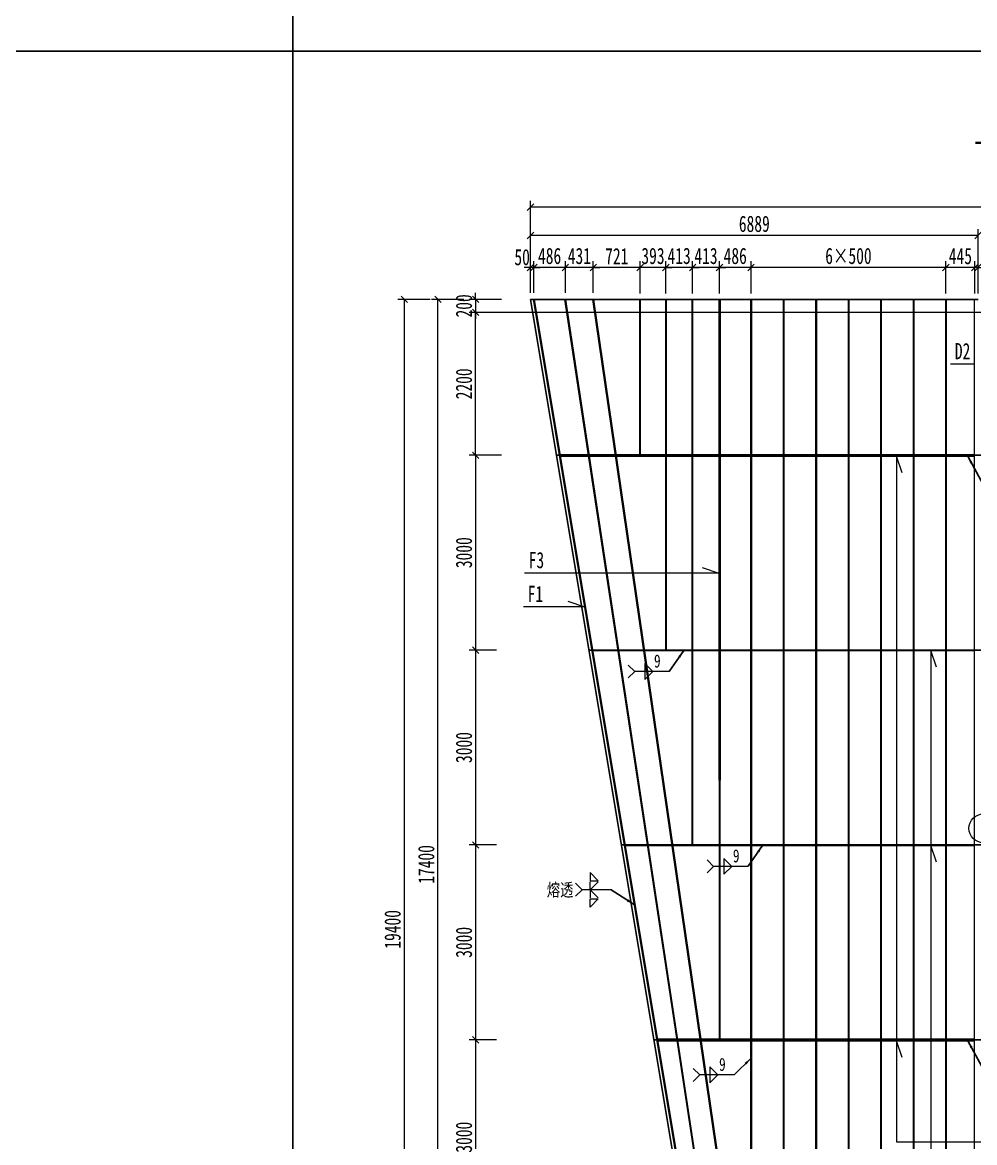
# Model space of a CAD drawing. Header units: millimetres. Extents: x 44597 to 300567, y -113054 to 73044.
# Drawn here: x 213905 to 228562, y -104281 to -87033 of the extents above; entities that cross this region are included whole.
import ezdxf
from ezdxf.enums import TextEntityAlignment as Align

# ---------------------------------------------------------------- set-up
doc = ezdxf.new("R2010")
doc.units = ezdxf.units.MM
doc.linetypes.add('CENTER2', pattern=[28.575, 19.05, -3.175, 3.175, -3.175])
doc.layers.get('Defpoints').update_dxf_attribs({"color": 8})
for name, color, linetype, lineweight in [('Dim', 4, 'Continuous', 15), ('中心线', 2, 'CENTER2', 15), ('文字', 7, 'Continuous', 15), ('细实线', 4, 'Continuous', 15), ('钢板粗线', 1, 'Continuous', 25)]:
    doc.layers.add(name, color=color, linetype=linetype, lineweight=lineweight)
doc.layers.add('Text', color=4, linetype='Continuous')
doc.styles.add('111', font='', dxfattribs={"width": 0.7})
doc.styles.add('BM_Dim', font='', dxfattribs={"width": 0.85})
doc.styles.add('SMEDI', font='', dxfattribs={"width": 0.75})
doc.styles.get("Standard").update_dxf_attribs({"font": ''})
doc.styles.get('111').set_extended_font_data('仿宋_GB2312')
doc.styles.get('BM_Dim').set_extended_font_data('仿宋_GB2312')
doc.styles.get('SMEDI').set_extended_font_data('仿宋_GB2312')
doc.styles.get('Standard').set_extended_font_data('仿宋_GB2312')
doc.dimstyles.new('200', dxfattribs={"dimscale": 0, "dimtxt": 2.5, "dimasz": 1, "dimexe": 1, "dimexo": 1, "dimgap": 0.6, "dimtad": 1, "dimdec": 0, "dimdsep": 46, "dimtxsty": '111', "dimblk": 'OBLIQUE', "dimcen": 0, "dimclrd": 4, "dimclre": 4, "dimclrt": 4, "dimadec": 1, "dimazin": 2, "dimtfac": 1, "dimtdec": 0, "dimtix": 1, "dimtmove": 2, "dimatfit": 3, "dimfxl": 4, "dimfxlon": 1, "dimtolj": 1, "dimlwd": -1, "dimlwe": -1, "dimarcsym": 0})
doc.dimstyles.new('MSteel_1.0_1.0', dxfattribs={"dimtxt": 3, "dimasz": 1.2, "dimexe": 1, "dimexo": 1, "dimgap": 1, "dimtad": 3, "dimtoh": 1, "dimdec": 0, "dimzin": 0, "dimdsep": 46, "dimtxsty": 'Standard', "dimblk": 'ARCHTICK', "dimcen": 0.09, "dimclrd": 3, "dimclre": 3, "dimadec": 0, "dimazin": 0, "dimtfac": 1, "dimtdec": 4, "dimtofl": 0, "dimtmove": 0, "dimatfit": 3, "dimfxl": 1, "dimtolj": 1, "dimtzin": 0, "dimarcsym": 0})

# ---------------------------------------------------------------- blocks, each defined once
blk = doc.blocks.new('_Oblique')
at = {"color": 0, "linetype": 'ByBlock', "lineweight": -2}
blk.add_line((-0.5, -0.5), (0.5, 0.5), dxfattribs=at)
blk = doc.blocks.new('*D3287')
at = {"layer": 'Defpoints', "color": 0, "transparency": 16777216}
for p in [(222336, -93698), (220881, -96698), (221303, -96698)]:
    blk.add_point(p, dxfattribs=at)
at = {"layer": '细实线', "color": 4, "transparency": 16777216}
for p, q in [((221281, -93698), (220781, -93698)), ((220881, -93698), (220881, -96698)), ((221203, -96698), (220781, -96698))]:
    blk.add_line(p, q, dxfattribs=at)
at = {"layer": '细实线', "color": 4, "transparency": 16777216, "xscale": 99.99999999999999, "yscale": 99.99999999999999, "zscale": 99.99999999999999}
for p, rotation in [((220881, -93698), 90), ((220881, -96698), 270)]:
    blk.add_blockref('_Oblique', p, dxfattribs=dict(at, rotation=rotation))
at = {"layer": '细实线', "color": 4, "transparency": 16777216, "insert": (220702, -95198), "char_height": 250, "attachment_point": 5, "rotation": 90, "style": '111'}
blk.add_mtext('\\A1;3000', dxfattribs=at)
blk = doc.blocks.new('*D3288')
at = {"layer": 'Defpoints', "color": 0, "transparency": 16777216}
for p in [(221303, -96698), (220881, -99698), (221303, -99698)]:
    blk.add_point(p, dxfattribs=at)
at = {"layer": '细实线', "color": 4, "transparency": 16777216}
for p, q in [((221203, -96698), (220781, -96698)), ((220881, -96698), (220881, -99698)), ((221203, -99698), (220781, -99698))]:
    blk.add_line(p, q, dxfattribs=at)
at = {"layer": '细实线', "color": 4, "transparency": 16777216, "xscale": 99.99999999999999, "yscale": 99.99999999999999, "zscale": 99.99999999999999}
for p, rotation in [((220881, -96698), 90), ((220881, -99698), 270)]:
    blk.add_blockref('_Oblique', p, dxfattribs=dict(at, rotation=rotation))
at = {"layer": '细实线', "color": 4, "transparency": 16777216, "insert": (220702, -98198), "char_height": 250, "attachment_point": 5, "rotation": 90, "style": '111'}
blk.add_mtext('\\A1;3000', dxfattribs=at)
blk = doc.blocks.new('*D3289')
at = {"layer": 'Defpoints', "color": 0, "transparency": 16777216}
for p in [(221303, -99698), (220881, -102698), (221303, -102698)]:
    blk.add_point(p, dxfattribs=at)
at = {"layer": '细实线', "color": 4, "transparency": 16777216}
for p, q in [((221203, -99698), (220781, -99698)), ((220881, -99698), (220881, -102698)), ((221203, -102698), (220781, -102698))]:
    blk.add_line(p, q, dxfattribs=at)
at = {"layer": '细实线', "color": 4, "transparency": 16777216, "xscale": 99.99999999999999, "yscale": 99.99999999999999, "zscale": 99.99999999999999}
for p, rotation in [((220881, -99698), 90), ((220881, -102698), 270)]:
    blk.add_blockref('_Oblique', p, dxfattribs=dict(at, rotation=rotation))
at = {"layer": '细实线', "color": 4, "transparency": 16777216, "insert": (220702, -101198), "char_height": 250, "attachment_point": 5, "rotation": 90, "style": '111'}
blk.add_mtext('\\A1;3000', dxfattribs=at)
blk = doc.blocks.new('*D3290')
at = {"layer": 'Defpoints', "color": 0, "transparency": 16777216}
for p in [(221303, -102698), (220881, -105698), (221303, -105698)]:
    blk.add_point(p, dxfattribs=at)
at = {"layer": '细实线', "color": 4, "transparency": 16777216}
for p, q in [((221203, -102698), (220781, -102698)), ((220881, -102698), (220881, -105698)), ((221203, -105698), (220781, -105698))]:
    blk.add_line(p, q, dxfattribs=at)
at = {"layer": '细实线', "color": 4, "transparency": 16777216, "xscale": 99.99999999999999, "yscale": 99.99999999999999, "zscale": 99.99999999999999}
for p, rotation in [((220881, -102698), 90), ((220881, -105698), 270)]:
    blk.add_blockref('_Oblique', p, dxfattribs=dict(at, rotation=rotation))
at = {"layer": '细实线', "color": 4, "transparency": 16777216, "insert": (220702, -104198), "char_height": 250, "attachment_point": 5, "rotation": 90, "style": '111'}
blk.add_mtext('\\A1;3000', dxfattribs=at)
blk = doc.blocks.new('*D3293')
at = {"layer": 'Defpoints', "color": 0, "transparency": 16777216}
for p in [(221031, -91298), (219783, -110698), (221134, -110698)]:
    blk.add_point(p, dxfattribs=at)
at = {"layer": '细实线', "color": 4, "transparency": 16777216}
for p, q in [((220183, -91298), (219683, -91298)), ((219783, -91298), (219783, -110698)), ((220183, -110698), (219683, -110698))]:
    blk.add_line(p, q, dxfattribs=at)
at = {"layer": '细实线', "color": 4, "transparency": 16777216, "xscale": 99.99999999999999, "yscale": 99.99999999999999, "zscale": 99.99999999999999}
for p, rotation in [((219783, -91298), 90), ((219783, -110698), 270)]:
    blk.add_blockref('_Oblique', p, dxfattribs=dict(at, rotation=rotation))
at = {"layer": '细实线', "color": 4, "transparency": 16777216, "insert": (219604, -100998), "char_height": 250, "attachment_point": 5, "rotation": 90, "style": '111'}
blk.add_mtext('\\A1;19400', dxfattribs=at)
blk = doc.blocks.new('_ArchTick')
at = {"color": 0, "linetype": 'ByBlock', "const_width": 0.15}
blk.add_lwpolyline([(-0.5, -0.5), (0.5, 0.5)], dxfattribs=at)
blk = doc.blocks.new('全融透2')
at = {"layer": 'Dim'}
blk.add_line((0, 0), (-4.48, 0), dxfattribs=at)
for points in [[(-3.23, 2.65), (-3.23, 1.41), (-2, 1.41)], [(-3.23, -2.65), (-3.23, -1.41), (-2, -1.41)]]:
    blk.add_lwpolyline(points, close=True, dxfattribs=at)
for points in [[(-5.48, 1), (-4.48, 0), (-5.48, -1)], [(-2, 1.21), (-3.23, 0), (-3.23, 1.21)], [(-2, -1.21), (-3.23, 0), (-3.23, -1.21)]]:
    blk.add_lwpolyline(points, dxfattribs=at)
at = {"layer": 'Text', "style": 'SMEDI', "width": 0.75}
blk.add_text('熔透', height=2, dxfattribs=at).set_placement((-9.92, 0), align=Align.MIDDLE_LEFT)
blk = doc.blocks.new('角焊缝1')
at = {"layer": 'Dim'}
blk.add_line((-3101.17, 370.22), (-3106.48, 370.22), dxfattribs=at)
blk.add_lwpolyline([(-3107.48, 369.22), (-3106.48, 370.22), (-3107.48, 371.22)], dxfattribs=at)
blk.add_lwpolyline([(-3104.91, 371.45), (-3104.91, 368.99), (-3103.68, 370.22)], close=True, dxfattribs=at)
blk = doc.blocks.new('*D3308')
at = {"layer": 'Defpoints', "color": 0, "transparency": 16777216}
for p in [(220301, -91298), (224115, -91298), (224648, -108698)]:
    blk.add_point(p, dxfattribs=at)
at = {"layer": '细实线', "color": 4, "transparency": 16777216}
for p, q in [((220701, -91298), (220201, -91298)), ((220301, -108698), (220301, -91298)), ((220701, -108698), (220201, -108698))]:
    blk.add_line(p, q, dxfattribs=at)
at = {"layer": '细实线', "color": 4, "transparency": 16777216, "xscale": 99.99999999999999, "yscale": 99.99999999999999, "zscale": 99.99999999999999}
for p, rotation in [((220301, -91298), 90), ((220301, -108698), 270)]:
    blk.add_blockref('_Oblique', p, dxfattribs=dict(at, rotation=rotation))
at = {"layer": '细实线', "color": 4, "transparency": 16777216, "insert": (220122, -99998), "char_height": 250, "attachment_point": 5, "rotation": 90, "style": '111'}
blk.add_mtext('\\A1;17400', dxfattribs=at)
blk = doc.blocks.new('*D3310')
at = {"layer": 'Defpoints', "color": 0, "transparency": 16777216}
for p in [(220881, -91498), (221999, -91498), (222151, -93698)]:
    blk.add_point(p, dxfattribs=at)
at = {"layer": '细实线', "color": 4, "transparency": 16777216}
for p, q in [((221281, -91498), (220781, -91498)), ((220881, -93698), (220881, -91498)), ((221281, -93698), (220781, -93698))]:
    blk.add_line(p, q, dxfattribs=at)
at = {"layer": '细实线', "color": 4, "transparency": 16777216, "xscale": 99.99999999999999, "yscale": 99.99999999999999, "zscale": 99.99999999999999}
for p, rotation in [((220881, -91498), 90), ((220881, -93698), 270)]:
    blk.add_blockref('_Oblique', p, dxfattribs=dict(at, rotation=rotation))
at = {"layer": '细实线', "color": 4, "transparency": 16777216, "insert": (220702, -92598), "char_height": 250, "attachment_point": 5, "rotation": 90, "style": '111'}
blk.add_mtext('\\A1;2200', dxfattribs=at)
blk = doc.blocks.new('*D3311')
at = {"layer": 'Defpoints', "color": 0, "transparency": 16777216}
for p in [(221981, -91298), (220881, -91498), (221999, -91498)]:
    blk.add_point(p, dxfattribs=at)
at = {"layer": '细实线', "color": 4, "transparency": 16777216}
for p, q in [((220881, -91298), (220881, -91198)), ((221281, -91298), (220781, -91298)), ((220881, -91298), (220881, -91498)), ((221281, -91498), (220781, -91498)), ((220881, -91498), (220881, -91598))]:
    blk.add_line(p, q, dxfattribs=at)
at = {"layer": '细实线', "color": 4, "transparency": 16777216, "xscale": 99.99999999999999, "yscale": 99.99999999999999, "zscale": 99.99999999999999}
for p, rotation in [((220881, -91298), 270), ((220881, -91498), 90)]:
    blk.add_blockref('_Oblique', p, dxfattribs=dict(at, rotation=rotation))
at = {"layer": '细实线', "color": 4, "transparency": 16777216, "insert": (220702, -91398), "char_height": 250, "attachment_point": 5, "rotation": 90, "style": '111'}
blk.add_mtext('\\A1;200', dxfattribs=at)
blk = doc.blocks.new('*D3352')
at = {"layer": 'Defpoints', "color": 0, "transparency": 16777216}
for p in [(228120, -90808), (228120, -91360), (228565, -91349)]:
    blk.add_point(p, dxfattribs=at)
at = {"layer": '细实线', "color": 4, "transparency": 16777216}
for p, q in [((228120, -91208), (228120, -90708)), ((228565, -91208), (228565, -90708)), ((228565, -90808), (228120, -90808))]:
    blk.add_line(p, q, dxfattribs=at)
at = {"layer": '细实线', "color": 4, "transparency": 16777216, "xscale": 99.99999999999999, "yscale": 99.99999999999999, "zscale": 99.99999999999999, "rotation": 180}
blk.add_blockref('_Oblique', (228120, -90808), dxfattribs=at)
at = {"layer": '细实线', "color": 4, "transparency": 16777216, "xscale": 99.99999999999999, "yscale": 99.99999999999999, "zscale": 99.99999999999999}
blk.add_blockref('_Oblique', (228565, -90808), dxfattribs=at)
at = {"layer": '细实线', "color": 4, "transparency": 16777216, "insert": (228343, -90632), "char_height": 250, "attachment_point": 5, "style": '111'}
blk.add_mtext('\\A1;445', dxfattribs=at)
blk = doc.blocks.new('*D3353')
at = {"layer": 'Defpoints', "color": 0, "transparency": 16777216}
for p in [(225120, -90808), (225120, -91365), (228120, -91360)]:
    blk.add_point(p, dxfattribs=at)
at = {"layer": '细实线', "color": 4, "transparency": 16777216}
for p, q in [((225120, -91208), (225120, -90708)), ((228120, -91208), (228120, -90708)), ((228120, -90808), (225120, -90808))]:
    blk.add_line(p, q, dxfattribs=at)
at = {"layer": '细实线', "color": 4, "transparency": 16777216, "xscale": 99.99999999999999, "yscale": 99.99999999999999, "zscale": 99.99999999999999, "rotation": 180}
blk.add_blockref('_Oblique', (225120, -90808), dxfattribs=at)
at = {"layer": '细实线', "color": 4, "transparency": 16777216, "xscale": 99.99999999999999, "yscale": 99.99999999999999, "zscale": 99.99999999999999}
blk.add_blockref('_Oblique', (228120, -90808), dxfattribs=at)
at = {"layer": '细实线', "color": 4, "transparency": 16777216, "insert": (226620, -90630), "char_height": 250, "attachment_point": 5, "style": '111'}
blk.add_mtext('\\A1;6×500', dxfattribs=at)
blk = doc.blocks.new('*D3354')
at = {"layer": 'Defpoints', "color": 0, "transparency": 16777216}
for p in [(224634, -90808), (224634, -91350), (225120, -91365)]:
    blk.add_point(p, dxfattribs=at)
at = {"layer": '细实线', "color": 4, "transparency": 16777216}
for p, q in [((224634, -91208), (224634, -90708)), ((225120, -91208), (225120, -90708)), ((225120, -90808), (224634, -90808))]:
    blk.add_line(p, q, dxfattribs=at)
at = {"layer": '细实线', "color": 4, "transparency": 16777216, "xscale": 99.99999999999999, "yscale": 99.99999999999999, "zscale": 99.99999999999999, "rotation": 180}
blk.add_blockref('_Oblique', (224634, -90808), dxfattribs=at)
at = {"layer": '细实线', "color": 4, "transparency": 16777216, "xscale": 99.99999999999999, "yscale": 99.99999999999999, "zscale": 99.99999999999999}
blk.add_blockref('_Oblique', (225120, -90808), dxfattribs=at)
at = {"layer": '细实线', "color": 4, "transparency": 16777216, "insert": (224877, -90630), "char_height": 250, "attachment_point": 5, "style": '111'}
blk.add_mtext('\\A1;486', dxfattribs=at)
blk = doc.blocks.new('*D3355')
at = {"layer": 'Defpoints', "color": 0, "transparency": 16777216}
for p in [(221726, -90315), (228615, -90830), (221726, -91298)]:
    blk.add_point(p, dxfattribs=at)
at = {"layer": '细实线', "color": 4, "transparency": 16777216}
for p, q in [((221726, -90715), (221726, -90215)), ((228615, -90315), (221726, -90315)), ((228615, -90715), (228615, -90215))]:
    blk.add_line(p, q, dxfattribs=at)
at = {"layer": '细实线', "color": 4, "transparency": 16777216, "xscale": 99.99999999999999, "yscale": 99.99999999999999, "zscale": 99.99999999999999, "rotation": 180}
blk.add_blockref('_Oblique', (221726, -90315), dxfattribs=at)
at = {"layer": '细实线', "color": 4, "transparency": 16777216, "xscale": 99.99999999999999, "yscale": 99.99999999999999, "zscale": 99.99999999999999}
blk.add_blockref('_Oblique', (228615, -90315), dxfattribs=at)
at = {"layer": '细实线', "color": 4, "transparency": 16777216, "insert": (225171, -90136), "char_height": 250, "attachment_point": 5, "style": '111'}
blk.add_mtext('\\A1;6889', dxfattribs=at)
blk = doc.blocks.new('*D3356')
at = {"layer": 'Defpoints', "color": 0, "transparency": 16777216}
for p in [(228565, -90808), (228565, -91349), (228615, -91335)]:
    blk.add_point(p, dxfattribs=at)
at = {"layer": '细实线', "color": 4, "transparency": 16777216}
for p, q in [((228565, -91208), (228565, -90708)), ((228615, -91208), (228615, -90708)), ((228565, -90808), (228465, -90808)), ((228615, -90808), (228565, -90808)), ((228615, -90808), (228715, -90808))]:
    blk.add_line(p, q, dxfattribs=at)
at = {"layer": '细实线', "color": 4, "transparency": 16777216, "xscale": 99.99999999999999, "yscale": 99.99999999999999, "zscale": 99.99999999999999}
blk.add_blockref('_Oblique', (228565, -90808), dxfattribs=at)
at = {"layer": '细实线', "color": 4, "transparency": 16777216, "xscale": 99.99999999999999, "yscale": 99.99999999999999, "zscale": 99.99999999999999, "rotation": 180}
blk.add_blockref('_Oblique', (228615, -90808), dxfattribs=at)
at = {"layer": '细实线', "color": 4, "transparency": 16777216, "insert": (228779, -90628), "char_height": 250, "attachment_point": 5, "style": '111'}
blk.add_mtext('\\A1;50', dxfattribs=at)
blk = doc.blocks.new('*D3357')
at = {"layer": 'Defpoints', "color": 0, "transparency": 16777216}
for p in [(221726, -90808), (221726, -91298), (221776, -91298)]:
    blk.add_point(p, dxfattribs=at)
at = {"layer": '细实线', "color": 4, "transparency": 16777216}
for p, q in [((221726, -91198), (221726, -90708)), ((221776, -91198), (221776, -90708)), ((221726, -90808), (221626, -90808)), ((221776, -90808), (221726, -90808)), ((221776, -90808), (221876, -90808))]:
    blk.add_line(p, q, dxfattribs=at)
at = {"layer": '细实线', "color": 4, "transparency": 16777216, "xscale": 99.99999999999999, "yscale": 99.99999999999999, "zscale": 99.99999999999999}
blk.add_blockref('_Oblique', (221726, -90808), dxfattribs=at)
at = {"layer": '细实线', "color": 4, "transparency": 16777216, "xscale": 99.99999999999999, "yscale": 99.99999999999999, "zscale": 99.99999999999999, "rotation": 180}
blk.add_blockref('_Oblique', (221776, -90808), dxfattribs=at)
at = {"layer": '细实线', "color": 4, "transparency": 16777216, "insert": (221597, -90649), "char_height": 250, "attachment_point": 5, "style": '111'}
blk.add_mtext('\\A1;50', dxfattribs=at)
blk = doc.blocks.new('*D3358')
at = {"layer": 'Defpoints', "color": 0, "transparency": 16777216}
for p in [(224221, -90808), (224221, -91337), (224634, -91334)]:
    blk.add_point(p, dxfattribs=at)
at = {"layer": '细实线', "color": 4, "transparency": 16777216}
for p, q in [((224221, -91208), (224221, -90708)), ((224634, -91208), (224634, -90708)), ((224221, -90808), (224121, -90808)), ((224634, -90808), (224221, -90808)), ((224634, -90808), (224734, -90808))]:
    blk.add_line(p, q, dxfattribs=at)
at = {"layer": '细实线', "color": 4, "transparency": 16777216, "xscale": 99.99999999999999, "yscale": 99.99999999999999, "zscale": 99.99999999999999}
blk.add_blockref('_Oblique', (224221, -90808), dxfattribs=at)
at = {"layer": '细实线', "color": 4, "transparency": 16777216, "xscale": 99.99999999999999, "yscale": 99.99999999999999, "zscale": 99.99999999999999, "rotation": 180}
blk.add_blockref('_Oblique', (224634, -90808), dxfattribs=at)
at = {"layer": '细实线', "color": 4, "transparency": 16777216, "insert": (224427, -90630), "char_height": 250, "attachment_point": 5, "style": '111'}
blk.add_mtext('\\A1;413', dxfattribs=at)
blk = doc.blocks.new('*D3359')
at = {"layer": 'Defpoints', "color": 0, "transparency": 16777216}
for p in [(223808, -90808), (223808, -91331), (224221, -91339)]:
    blk.add_point(p, dxfattribs=at)
at = {"layer": '细实线', "color": 4, "transparency": 16777216}
for p, q in [((223808, -91208), (223808, -90708)), ((224221, -91208), (224221, -90708)), ((223808, -90808), (223708, -90808)), ((224221, -90808), (223808, -90808)), ((224221, -90808), (224321, -90808))]:
    blk.add_line(p, q, dxfattribs=at)
at = {"layer": '细实线', "color": 4, "transparency": 16777216, "xscale": 99.99999999999999, "yscale": 99.99999999999999, "zscale": 99.99999999999999}
blk.add_blockref('_Oblique', (223808, -90808), dxfattribs=at)
at = {"layer": '细实线', "color": 4, "transparency": 16777216, "xscale": 99.99999999999999, "yscale": 99.99999999999999, "zscale": 99.99999999999999, "rotation": 180}
blk.add_blockref('_Oblique', (224221, -90808), dxfattribs=at)
at = {"layer": '细实线', "color": 4, "transparency": 16777216, "insert": (224014, -90630), "char_height": 250, "attachment_point": 5, "style": '111'}
blk.add_mtext('\\A1;413', dxfattribs=at)
blk = doc.blocks.new('*D3360')
at = {"layer": 'Defpoints', "color": 0, "transparency": 16777216}
for p in [(223415, -90808), (223415, -91342), (223808, -91345)]:
    blk.add_point(p, dxfattribs=at)
at = {"layer": '细实线', "color": 4, "transparency": 16777216}
for p, q in [((223415, -91208), (223415, -90708)), ((223808, -91208), (223808, -90708)), ((223415, -90808), (223315, -90808)), ((223808, -90808), (223415, -90808)), ((223808, -90808), (223908, -90808))]:
    blk.add_line(p, q, dxfattribs=at)
at = {"layer": '细实线', "color": 4, "transparency": 16777216, "xscale": 99.99999999999999, "yscale": 99.99999999999999, "zscale": 99.99999999999999}
blk.add_blockref('_Oblique', (223415, -90808), dxfattribs=at)
at = {"layer": '细实线', "color": 4, "transparency": 16777216, "xscale": 99.99999999999999, "yscale": 99.99999999999999, "zscale": 99.99999999999999, "rotation": 180}
blk.add_blockref('_Oblique', (223808, -90808), dxfattribs=at)
at = {"layer": '细实线', "color": 4, "transparency": 16777216, "insert": (223611, -90630), "char_height": 250, "attachment_point": 5, "style": '111'}
blk.add_mtext('\\A1;393', dxfattribs=at)
blk = doc.blocks.new('*D3361')
at = {"layer": 'Defpoints', "color": 0, "transparency": 16777216}
for p in [(222693, -90808), (222693, -91298), (223415, -91342)]:
    blk.add_point(p, dxfattribs=at)
at = {"layer": '细实线', "color": 4, "transparency": 16777216}
for p, q in [((222693, -91198), (222693, -90708)), ((223415, -91208), (223415, -90708)), ((223415, -90808), (222693, -90808))]:
    blk.add_line(p, q, dxfattribs=at)
at = {"layer": '细实线', "color": 4, "transparency": 16777216, "xscale": 99.99999999999999, "yscale": 99.99999999999999, "zscale": 99.99999999999999, "rotation": 180}
blk.add_blockref('_Oblique', (222693, -90808), dxfattribs=at)
at = {"layer": '细实线', "color": 4, "transparency": 16777216, "xscale": 99.99999999999999, "yscale": 99.99999999999999, "zscale": 99.99999999999999}
blk.add_blockref('_Oblique', (223415, -90808), dxfattribs=at)
at = {"layer": '细实线', "color": 4, "transparency": 16777216, "insert": (223054, -90632), "char_height": 250, "attachment_point": 5, "style": '111'}
blk.add_mtext('\\A1;721', dxfattribs=at)
blk = doc.blocks.new('*D3362')
at = {"layer": 'Defpoints', "color": 0, "transparency": 16777216}
for p in [(222263, -90808), (222263, -91298), (222693, -91298)]:
    blk.add_point(p, dxfattribs=at)
at = {"layer": '细实线', "color": 4, "transparency": 16777216}
for p, q in [((222263, -91198), (222263, -90708)), ((222693, -91198), (222693, -90708)), ((222263, -90808), (222163, -90808)), ((222693, -90808), (222263, -90808)), ((222693, -90808), (222793, -90808))]:
    blk.add_line(p, q, dxfattribs=at)
at = {"layer": '细实线', "color": 4, "transparency": 16777216, "xscale": 99.99999999999999, "yscale": 99.99999999999999, "zscale": 99.99999999999999}
blk.add_blockref('_Oblique', (222263, -90808), dxfattribs=at)
at = {"layer": '细实线', "color": 4, "transparency": 16777216, "xscale": 99.99999999999999, "yscale": 99.99999999999999, "zscale": 99.99999999999999, "rotation": 180}
blk.add_blockref('_Oblique', (222693, -90808), dxfattribs=at)
at = {"layer": '细实线', "color": 4, "transparency": 16777216, "insert": (222478, -90630), "char_height": 250, "attachment_point": 5, "style": '111'}
blk.add_mtext('\\A1;431', dxfattribs=at)
blk = doc.blocks.new('*D3363')
at = {"layer": 'Defpoints', "color": 0, "transparency": 16777216}
for p in [(221776, -90808), (221776, -91298), (222263, -91298)]:
    blk.add_point(p, dxfattribs=at)
at = {"layer": '细实线', "color": 4, "transparency": 16777216}
for p, q in [((221776, -91198), (221776, -90708)), ((222263, -91198), (222263, -90708)), ((222263, -90808), (221776, -90808))]:
    blk.add_line(p, q, dxfattribs=at)
at = {"layer": '细实线', "color": 4, "transparency": 16777216, "xscale": 99.99999999999999, "yscale": 99.99999999999999, "zscale": 99.99999999999999, "rotation": 180}
blk.add_blockref('_Oblique', (221776, -90808), dxfattribs=at)
at = {"layer": '细实线', "color": 4, "transparency": 16777216, "xscale": 99.99999999999999, "yscale": 99.99999999999999, "zscale": 99.99999999999999}
blk.add_blockref('_Oblique', (222263, -90808), dxfattribs=at)
at = {"layer": '细实线', "color": 4, "transparency": 16777216, "insert": (222020, -90630), "char_height": 250, "attachment_point": 5, "style": '111'}
blk.add_mtext('\\A1;486', dxfattribs=at)
blk = doc.blocks.new('*D3368')
at = {"layer": 'Defpoints', "color": 0, "transparency": 16777216}
for p in [(221726, -89878), (221726, -90861), (238504, -91213)]:
    blk.add_point(p, dxfattribs=at)
at = {"layer": '细实线', "color": 4, "transparency": 16777216}
for p, q in [((221726, -90278), (221726, -89778)), ((238504, -90278), (238504, -89778)), ((238504, -89878), (221726, -89878))]:
    blk.add_line(p, q, dxfattribs=at)
at = {"layer": '细实线', "color": 4, "transparency": 16777216, "xscale": 99.99999999999999, "yscale": 99.99999999999999, "zscale": 99.99999999999999, "rotation": 180}
blk.add_blockref('_Oblique', (221726, -89878), dxfattribs=at)
at = {"layer": '细实线', "color": 4, "transparency": 16777216, "xscale": 99.99999999999999, "yscale": 99.99999999999999, "zscale": 99.99999999999999}
blk.add_blockref('_Oblique', (238504, -89878), dxfattribs=at)
at = {"layer": '细实线', "color": 4, "transparency": 16777216, "insert": (230115, -89699), "char_height": 250, "attachment_point": 5, "style": '111'}
blk.add_mtext('\\A1;16778', dxfattribs=at)

msp = doc.modelspace()

# ---------------------------------------------------------------- linework, layer by layer
at = {"color": 6, "const_width": 36}
msp.add_lwpolyline([(228574.3, -88887.6), (231718.9, -88887.6)], dxfattribs=at)
at = {"layer": 'Defpoints'}
for p, q in [((224897.6, -108698.2), (222262.8, -91298.2)), ((224781.8, -105698.2), (222693.4, -91298.2)), ((223414.8, -93698.2), (223414.8, -91298.2)), ((223808, -91298.2), (223808, -96698.2)), ((224220.9, -99698.2), (224220.9, -91298.2)), ((224633.7, -91298.2), (224633.7, -98698.2)), ((225120.1, -91298.2), (225120.1, -110698.2)), ((225620.1, -91298.2), (225620.1, -110698.2)), ((226120.1, -91298.2), (226120.1, -110698.2)), ((226620.1, -91298.2), (226620.1, -110698.2)), ((227120.1, -91298.2), (227120.1, -110698.2)), ((227620.1, -91298.2), (227620.1, -110698.2)), ((228120.1, -91298.2), (228120.1, -110698.2)), ((222126.2, -93698.2), (238504, -93698.2)), ((222626, -96698.2), (238504, -96698.2)), ((224633.7, -98698.2), (224633.7, -102698.2)), ((223125.8, -99698.2), (238504, -99698.2)), ((223625.6, -102698.2), (238504, -102698.2))]:
    msp.add_line(p, q, dxfattribs=at)
for points in [[(179566.6, -61894.1), (218066.6, -61894.1), (218066.6, -87474.1), (179566.6, -87474.1)], [(218066.6, -61894.1), (256566.6, -61894.1), (256566.6, -87474.1), (218066.6, -87474.1)], [(179566.6, -87474.1), (218066.6, -87474.1), (218066.6, -113054.1), (179566.6, -113054.1)], [(218066.6, -87474.1), (256566.6, -87474.1), (256566.6, -113054.1), (218066.6, -113054.1)]]:
    msp.add_lwpolyline(points, close=True, dxfattribs=at)
msp.add_lwpolyline([(221776.4, -91298.2), (224675.1, -108698.2), (224675.1, -110698.2)], dxfattribs=at)
at = {"layer": '中心线', "ltscale": 0.3}
msp.add_line((254163.2, -91498.2), (220999.3, -91498.2), dxfattribs=at)
at = {"layer": '细实线', "ltscale": 4}
for p, q in [((224890.7, -108692.2), (222256.8, -91298.2)), ((224902.7, -108692.2), (222268.8, -91298.2)), ((224774.9, -105692.2), (222687.4, -91298.2)), ((224786.9, -105692.2), (222699.4, -91298.2)), ((223408.8, -93684.2), (223408.8, -91298.2)), ((223420.8, -93684.2), (223420.8, -91298.2)), ((223802, -91298.2), (223802, -96692.2)), ((223814, -91298.2), (223814, -96692.2)), ((224214.9, -99692.2), (224214.9, -91298.2)), ((224226.9, -99692.2), (224226.9, -91298.2)), ((225114.1, -91298.2), (225114.1, -110698.2)), ((225126.1, -91298.2), (225126.1, -110698.2)), ((225614.1, -91298.2), (225614.1, -110698.2)), ((225626.1, -91298.2), (225626.1, -110698.2)), ((226114.1, -91298.2), (226114.1, -110698.2)), ((226126.1, -91298.2), (226126.1, -110698.2)), ((226614.1, -91298.2), (226614.1, -110698.2)), ((226626.1, -91298.2), (226626.1, -110698.2)), ((227114.1, -91298.2), (227114.1, -110698.2)), ((227126.1, -91298.2), (227126.1, -110698.2)), ((227614.1, -91298.2), (227614.1, -110698.2)), ((227626.1, -91298.2), (227626.1, -110698.2)), ((228114.1, -91298.2), (228114.1, -110698.2)), ((228126.1, -91298.2), (228126.1, -110698.2)), ((224627.7, -98698.2), (224627.7, -102684.2)), ((224639.7, -98698.2), (224639.7, -102684.2))]:
    msp.add_line(p, q, dxfattribs=at)
at = {"layer": '细实线', "color": 3, "ltscale": 4}
for p, q in [((224623.7, -91298.2), (224623.7, -98698.2)), ((224643.7, -91298.2), (224643.7, -98698.2)), ((224623.7, -98698.2), (224643.7, -98698.2))]:
    msp.add_line(p, q, dxfattribs=at)
at = {"layer": '细实线', "color": 2, "ltscale": 4}
for p, q in [((228558.1, -110698.2), (228558.1, -91298.2)), ((222180.9, -93684.2), (228558.1, -93684.2)), ((222185.6, -93712.2), (228558.1, -93712.2)), ((222682, -96692.2), (228558.1, -96692.2)), ((222684, -96704.2), (228558.1, -96704.2)), ((223181.8, -99692.2), (228558.1, -99692.2)), ((223183.8, -99704.2), (228558.1, -99704.2)), ((223680.2, -102684.2), (228558.1, -102684.2)), ((223684.9, -102712.2), (228558.1, -102712.2))]:
    msp.add_line(p, q, dxfattribs=at)
at = {"layer": '细实线'}
for p, q in [((228193.2, -92291.3), (228542.4, -92291.3)), ((227358.8, -93712.2), (227358.8, -104271.9)), ((227445.9, -93970), (227358.8, -93712.2)), ((224623.7, -95511.5), (221633.7, -95511.5)), ((224365.9, -95424.4), (224623.7, -95511.5)), ((222558.3, -96033.2), (221617.9, -96033.2)), ((222300.5, -95946), (222558.3, -96033.2)), ((227886.2, -96704.2), (227886.2, -109544.2)), ((227973.4, -96962), (227886.2, -96704.2)), ((227973.4, -99962), (227886.2, -99704.2)), ((227445.9, -102970), (227358.8, -102712.2)), ((227358.8, -104271.9), (230223.8, -104271.9))]:
    msp.add_line(p, q, dxfattribs=at)
at = {"layer": '细实线', "color": 2, "ltscale": 4}
for points in [[(221769.4, -91298.2), (224668.1, -108698.2), (224668.1, -110698.2)], [(221783.4, -91298.2), (224682.1, -108698.2), (224682.1, -110698.2)]]:
    msp.add_lwpolyline(points, dxfattribs=at)
at = {"layer": '细实线'}
msp.add_circle((228696.1, -99442.3), 221.2, dxfattribs=at)
at = {"layer": '钢板粗线'}
msp.add_line((221726.4, -91298.2), (228615.1, -91298.2), dxfattribs=at)
msp.add_lwpolyline([(221726.4, -91298.2), (224625.1, -108698.2), (224625.1, -110698.2)], dxfattribs=at)

# ---------------------------------------------------------------- block references
at = {"layer": '细实线', "color": 8}
for name, p, xscale, yscale, zscale in [('角焊缝1', (533978.3, -134049.4), 100, 100, 100), ('角焊缝1', (535192.7, -137049.4), 100, 100, 100), ('全融透2', (222969.1, -100389.1), 99.99999999999999, 99.99999999999999, 99.99999999999999), ('角焊缝1', (534979.5, -140260.3), 100, 100, 100)]:
    msp.add_blockref(name, p, dxfattribs=dict(at, xscale=xscale, yscale=yscale, zscale=zscale))

# ---------------------------------------------------------------- texts
at = {"layer": 'Text', "style": 'SMEDI', "width": 0.75}
for p in [(223627.1, -96866.1), (224841.4, -99866.1), (224628.3, -103077)]:
    msp.add_text('9', height=200, dxfattribs=at).set_placement(p, align=Align.MIDDLE_LEFT)
at = {"layer": '文字', "style": 'BM_Dim', "width": 0.7}
for s, p in [('D2', (228376.8, -92294)), ('F3', (221817.3, -95511.5)), ('F1', (221801.5, -96033.2))]:
    msp.add_text(s, height=250, dxfattribs=at).set_placement(p, align=Align.BOTTOM_CENTER)

# ---------------------------------------------------------------- dimensions: what is measured, and where the dimension line sits
at = {"layer": '细实线'}
for base, p1, p2, picture, middle in [((221726.4, -89877.9), (238504, -91212.8), (221726.4, -90861.3), '*D3368', (230115.2, -89698.9)), ((221726.4, -90314.8), (228615.1, -90829.8), (221726.4, -91298.2), '*D3355', (225170.8, -90135.9)), ((221776.4, -90808.5), (222262.8, -91298.2), (221776.4, -91298.2), '*D3363', (222019.6, -90629.5)), ((222262.8, -90808.5), (222693.4, -91298.2), (222262.8, -91298.2), '*D3362', (222478.1, -90629.5)), ((222693.4, -90808.5), (223414.8, -91342.1), (222693.4, -91298.2), '*D3361', (223054.1, -90632.2)), ((223414.8, -90808.5), (223808, -91344.8), (223414.8, -91342.1), '*D3360', (223611.4, -90629.5)), ((223808, -90808.5), (224220.9, -91339.3), (223808, -91331.1), '*D3359', (224014.4, -90629.5)), ((224220.9, -90808.5), (224633.7, -91333.8), (224220.9, -91336.6), '*D3358', (224427.3, -90629.5)), ((224633.7, -90808.5), (225120.1, -91364.8), (224633.7, -91350.4), '*D3354', (224876.9, -90629.5)), ((228120.1, -90808.5), (228565.1, -91349.1), (228120.1, -91360.2), '*D3352', (228342.6, -90632.2))]:
    dim = msp.add_linear_dim(base=base, p1=p1, p2=p2, dimstyle='200', override={"dimscale": 100, "dimblk": 'Oblique'}, dxfattribs=at)
    dim.commit()
    dim.dimension.update_dxf_attribs({"geometry": picture, "text_midpoint": middle})
for base, p1, p2, picture, middle in [((221726.4, -90808.5), (221776.4, -91298.2), (221726.4, -91298.2), '*D3357', (221596.6, -90649)), ((228565.1, -90808.5), (228615.1, -91335.3), (228565.1, -91349.1), '*D3356', (228779.2, -90627.9))]:
    dim = msp.add_linear_dim(base=base, p1=p1, p2=p2, dimstyle='200', override={"dimscale": 100, "dimblk": 'Oblique'}, dxfattribs=at)
    dim.commit()
    dim.dimension.update_dxf_attribs({"geometry": picture, "text_midpoint": middle, "dimtype": 160})
dim = msp.add_linear_dim(base=(225120.1, -90808.5), p1=(228120.1, -91360.2), p2=(225120.1, -91364.8), text='6×500', dimstyle='200', override={"dimscale": 100, "dimblk": 'Oblique'}, dxfattribs=at)
dim.commit()
dim.dimension.update_dxf_attribs({"geometry": '*D3353', "text_midpoint": (226620.1, -90629.5)})
for base, p1, p2, angle, picture, middle in [((220880.9, -91498.2), (221981.1, -91298.2), (221999.1, -91498.2), 90, '*D3311', (220702, -91398.2)), ((219782.8, -110698.2), (221030.9, -91298.2), (221134.3, -110698.2), 270, '*D3293', (219603.9, -100998.2)), ((220300.9, -91298.2), (224648.4, -108698.2), (224114.7, -91298.2), 90, '*D3308', (220122, -99998.2)), ((220880.9, -91498.2), (222150.9, -93698.2), (221999.1, -91498.2), 90, '*D3310', (220702, -92598.2)), ((220880.9, -96698.2), (222335.8, -93698.2), (221302.7, -96698.2), 270, '*D3287', (220702, -95198.2)), ((220880.9, -99698.2), (221302.7, -96698.2), (221302.7, -99698.2), 270, '*D3288', (220702, -98198.2)), ((220880.9, -102698.2), (221302.7, -99698.2), (221302.7, -102698.2), 270, '*D3289', (220702, -101198.2)), ((220880.9, -105698.2), (221302.7, -102698.2), (221302.7, -105698.2), 270, '*D3290', (220702, -104198.2))]:
    dim = msp.add_linear_dim(base=base, p1=p1, p2=p2, angle=angle, dimstyle='200', override={"dimscale": 100, "dimblk": 'Oblique'}, dxfattribs=at)
    dim.commit()
    dim.dimension.update_dxf_attribs({"geometry": picture, "text_midpoint": middle})

# ---------------------------------------------------------------- leaders
at = {"layer": 'Dim'}
for points in [[(228456.5, -93712.2), (228757.9, -94268.8)], [(224084.3, -96704.2), (223860.8, -97027.1)], [(225298.6, -99704.2), (225075.2, -100027.1)], [(223321.8, -100616.8), (222969.1, -100389.1)], [(228456.5, -102712.2), (228757.9, -103268.8)], [(225120.1, -102982.7), (224862, -103238)]]:
    msp.add_leader(points, dimstyle='MSteel_1.0_1.0', override={"dimscale": 100, "dimclrd": 256}, dxfattribs=at)

doc.saveas('drawing.dxf')
